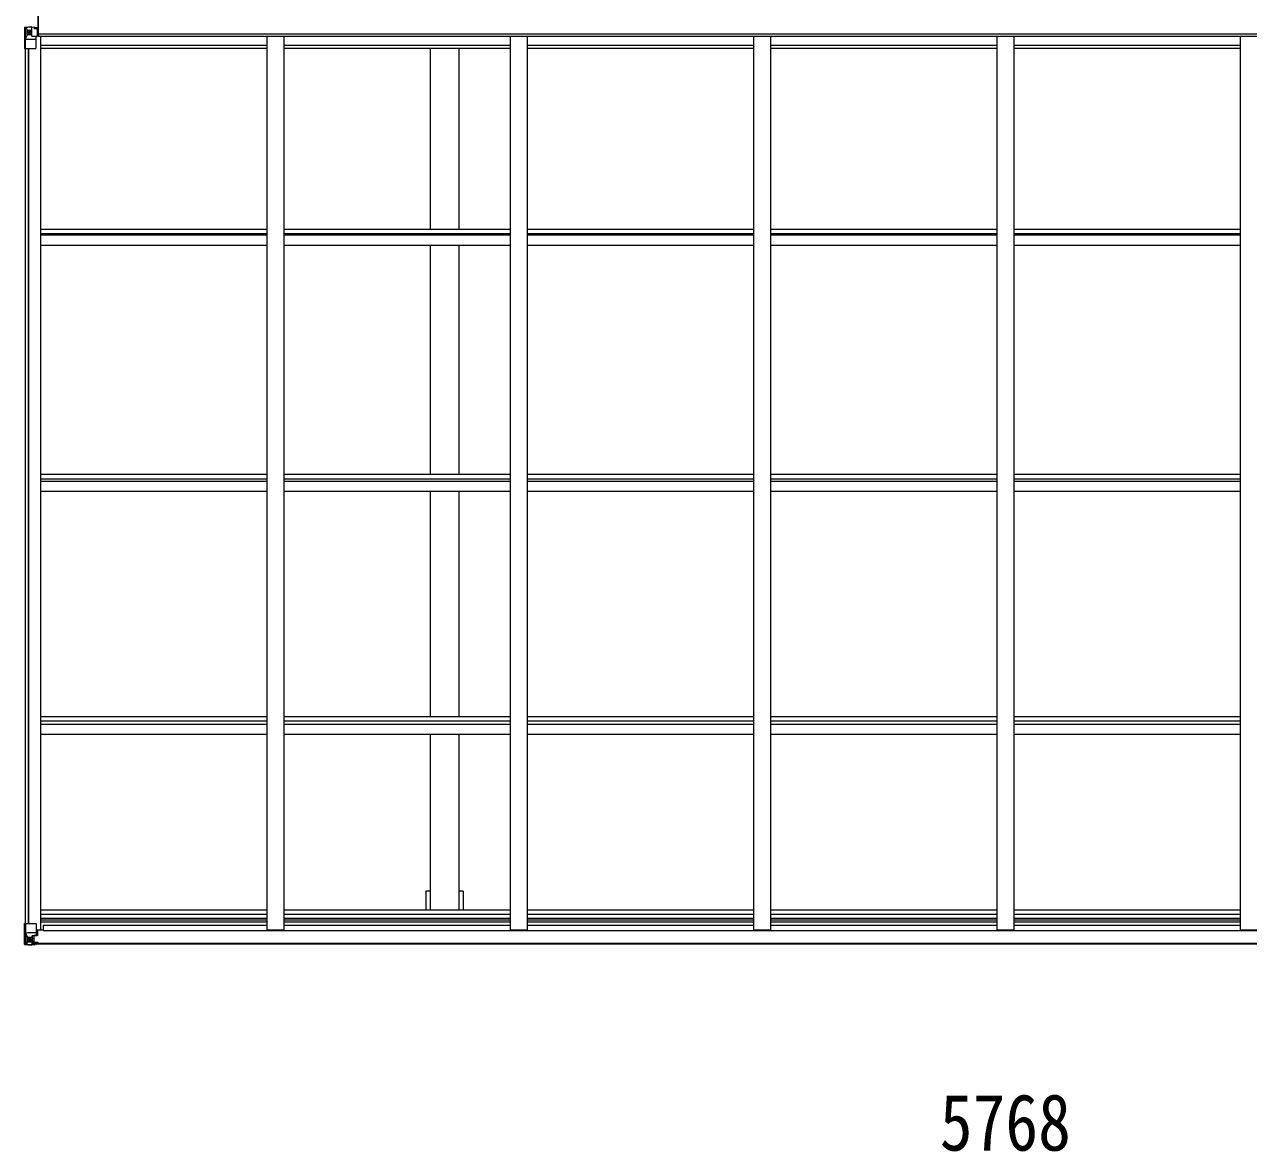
# Model space of a CAD drawing. Units: millimetres at full size; details may follow other scales. Extents: x -9783 to 33754, y -10064 to 6752.
# Drawn here: x 1770 to 5372, y 202 to 3518 of the extents above; entities that cross this region are included whole.
import ezdxf
from ezdxf.enums import TextEntityAlignment as Align

# ---------------------------------------------------------------- set-up
doc = ezdxf.new("R2010")
doc.units = ezdxf.units.MM
doc.header["$LTSCALE"] = 35
for name, color, linetype, lineweight in [('0-1_本体', 4, 'Continuous', 9), ('0-2_部品', 7, 'Continuous', 9), ('0-7_合掌部品', 3, 'Continuous', 9), ('0-A_寸法', 6, 'Continuous', 9)]:
    doc.layers.add(name, color=color, linetype=linetype, lineweight=lineweight)
doc.styles.add('ＭＳ ゴシック', font='')
doc.styles.get('ＭＳ ゴシック').set_extended_font_data('MS Gothic')

msp = doc.modelspace()

# ---------------------------------------------------------------- linework, layer by layer
at = {"layer": '0-1_本体'}
for p, q in [((1798.7, 3509.94), (1809.2, 3509.94)), ((1808.17, 3484.49), (1811.7, 3484.49)), ((7500.7, 3489.88), (1811.7, 3490.16)), ((1811.7, 3486.84), (1811.7, 3483.19)), ((7500.7, 3483.19), (1811.7, 3483.19)), ((1817.2, 3484.49), (1817.2, 854.57)), ((2483.2, 3484.49), (2483.2, 854.57)), ((2533.2, 3484.49), (2533.2, 854.57)), ((3199.2, 3484.49), (3199.2, 854.57)), ((3249.2, 3484.49), (3249.2, 854.57)), ((3915.2, 3484.49), (3915.2, 854.57)), ((3965.2, 3484.49), (3965.2, 854.57)), ((4631.2, 3484.49), (4631.2, 854.57)), ((4681.2, 3484.49), (4681.2, 854.57)), ((5347.2, 3484.49), (5347.2, 854.57)), ((1772.2, 3448.14), (1772.2, 873.04)), ((1781.2, 3448.14), (1781.2, 873.04)), ((1781.9, 3448.14), (1781.9, 873.04)), ((2483.2, 3456.38), (1816.62, 3456.38)), ((2483.2, 3447.25), (1816.89, 3447.25)), ((3199.2, 3456.38), (2533.2, 3456.38)), ((3199.2, 3447.25), (2533.2, 3447.25)), ((2963.7, 3447.25), (2963.7, 2915.33)), ((3048.7, 3447.25), (3048.7, 2915.33)), ((3915.2, 3456.38), (3249.2, 3456.38)), ((3915.2, 3447.25), (3249.2, 3447.25)), ((4631.2, 3456.38), (3965.2, 3456.38)), ((4631.2, 3447.25), (3965.2, 3447.25)), ((5347.2, 3456.38), (4681.2, 3456.38)), ((5347.2, 3447.25), (4681.2, 3447.25)), ((2483.2, 2915.33), (1817.2, 2915.33)), ((2483.2, 2902.32), (1817.2, 2902.32)), ((2483.2, 2898.02), (1817.2, 2898.02)), ((3199.2, 2915.33), (2533.2, 2915.33)), ((3199.2, 2902.32), (2533.2, 2902.32)), ((3199.2, 2898.02), (2533.2, 2898.02)), ((3915.2, 2915.33), (3249.2, 2915.33)), ((3915.2, 2902.32), (3249.2, 2902.32)), ((3915.2, 2898.02), (3249.2, 2898.02)), ((4631.2, 2915.33), (3965.2, 2915.33)), ((4631.2, 2902.32), (3965.2, 2902.32)), ((4631.2, 2898.02), (3965.2, 2898.02)), ((5347.2, 2915.33), (4681.2, 2915.33)), ((5347.2, 2902.32), (4681.2, 2902.32)), ((5347.2, 2898.02), (4681.2, 2898.02)), ((2483.2, 2868.26), (1817.2, 2868.26)), ((3199.2, 2868.26), (2533.2, 2868.26)), ((2963.7, 2868.26), (2963.7, 2193.9)), ((3048.7, 2868.26), (3048.7, 2193.9)), ((3915.2, 2868.26), (3249.2, 2868.26)), ((4631.2, 2868.26), (3965.2, 2868.26)), ((5347.2, 2868.26), (4681.2, 2868.26)), ((2483.2, 2193.9), (1817.2, 2193.9)), ((2483.2, 2180.94), (1817.2, 2180.94)), ((2483.2, 2173.79), (1817.2, 2173.79)), ((3199.2, 2193.9), (2533.2, 2193.9)), ((3199.2, 2180.94), (2533.2, 2180.94)), ((3199.2, 2173.79), (2533.2, 2173.79)), ((3915.2, 2193.9), (3249.2, 2193.9)), ((3915.2, 2180.94), (3249.2, 2180.94)), ((3915.2, 2173.79), (3249.2, 2173.79)), ((4631.2, 2193.9), (3965.2, 2193.9)), ((4631.2, 2180.94), (3965.2, 2180.94)), ((4631.2, 2173.79), (3965.2, 2173.79)), ((5347.2, 2193.9), (4681.2, 2193.9)), ((5347.2, 2180.94), (4681.2, 2180.94)), ((5347.2, 2173.79), (4681.2, 2173.79)), ((2483.2, 2144.35), (1817.2, 2144.35)), ((3199.2, 2144.35), (2533.2, 2144.35)), ((2963.7, 2144.35), (2963.7, 1481.53)), ((3048.7, 2144.35), (3048.7, 1481.53)), ((3915.2, 2144.35), (3249.2, 2144.35)), ((4631.2, 2144.35), (3965.2, 2144.35)), ((5347.2, 2144.35), (4681.2, 2144.35)), ((2483.2, 1481.53), (1817.2, 1481.53)), ((3199.2, 1481.53), (2533.2, 1481.53)), ((3915.2, 1481.53), (3249.2, 1481.53)), ((4631.2, 1481.53), (3965.2, 1481.53)), ((5347.2, 1481.53), (4681.2, 1481.53)), ((2483.2, 1468.69), (1817.2, 1468.69)), ((2483.2, 1458.54), (1817.2, 1458.54)), ((3199.2, 1468.69), (2533.2, 1468.69)), ((3199.2, 1458.54), (2533.2, 1458.54)), ((3915.2, 1468.69), (3249.2, 1468.69)), ((3915.2, 1458.54), (3249.2, 1458.54)), ((4631.2, 1468.69), (3965.2, 1468.69)), ((4631.2, 1458.54), (3965.2, 1458.54)), ((5347.2, 1468.69), (4681.2, 1468.69)), ((5347.2, 1458.54), (4681.2, 1458.54)), ((2483.2, 1429.57), (1817.2, 1429.57)), ((3199.2, 1429.57), (2533.2, 1429.57)), ((2963.7, 1429.57), (2963.7, 912)), ((3048.7, 1429.57), (3048.7, 912)), ((3915.2, 1429.57), (3249.2, 1429.57)), ((4631.2, 1429.57), (3965.2, 1429.57)), ((5347.2, 1429.57), (4681.2, 1429.57)), ((3061.2, 968.27), (3048.7, 968.27)), ((3061.2, 968.27), (3061.2, 912)), ((2483.2, 912), (1817.2, 912)), ((3199.2, 912), (2533.2, 912)), ((3915.2, 912), (3249.2, 912)), ((4631.2, 912), (3965.2, 912)), ((5347.2, 912), (4681.2, 912)), ((2483.2, 899.18), (1817.2, 899.18)), ((2483.2, 887.83), (1817.2, 887.83)), ((1817.2, 884.05), (2483.2, 884.05)), ((2483.2, 876.98), (1817.2, 876.98)), ((1824.7, 867.61), (1824.7, 852.54)), ((2483.2, 867.61), (1824.7, 867.61)), ((3199.2, 899.18), (2533.2, 899.18)), ((3199.2, 887.83), (2533.2, 887.83)), ((2533.2, 884.05), (3199.2, 884.05)), ((3199.2, 876.98), (2533.2, 876.98)), ((3199.2, 867.61), (2533.2, 867.61)), ((3915.2, 899.18), (3249.2, 899.18)), ((3915.2, 887.83), (3249.2, 887.83)), ((3249.2, 884.05), (3915.2, 884.05)), ((3915.2, 876.98), (3249.2, 876.98)), ((3915.2, 867.61), (3249.2, 867.61)), ((4631.2, 899.18), (3965.2, 899.18)), ((4631.2, 887.83), (3965.2, 887.83)), ((3965.2, 884.05), (4631.2, 884.05)), ((4631.2, 876.98), (3965.2, 876.98)), ((4631.2, 867.61), (3965.2, 867.61)), ((5347.2, 899.18), (4681.2, 899.18)), ((5347.2, 887.83), (4681.2, 887.83)), ((4681.2, 884.05), (5347.2, 884.05)), ((5347.2, 876.98), (4681.2, 876.98)), ((5347.2, 867.61), (4681.2, 867.61)), ((1804.2, 854.57), (1817.2, 854.57)), ((1824.7, 852.54), (7487.7, 852.54)), ((2483.2, 854.57), (2533.2, 854.57)), ((3199.2, 854.57), (3249.2, 854.57)), ((3915.2, 854.57), (3965.2, 854.57)), ((4631.2, 854.57), (4681.2, 854.57)), ((5347.2, 854.57), (5397.2, 854.57)), ((7518.71, 814.34), (1793.7, 814.34)), ((7518.7, 812.27), (1793.7, 812.27))]:
    msp.add_line(p, q, dxfattribs=at)
msp.add_lwpolyline([(2963.7, 968.27), (2951.2, 968.27), (2951.2, 912)], dxfattribs=at)
at = {"layer": '0-2_部品'}
for p, q in [((1773.05, 873.04), (1803.2, 873.04)), ((1773.05, 873.04), (1773.05, 812.46)), ((1804.2, 872.04), (1804.2, 838.94)), ((1773.59, 846.16), (1780.2, 846.37)), ((1773.59, 846.16), (1777.74, 834.08)), ((1780.2, 832.84), (1777.87, 832.81)), ((1777.87, 832.81), (1777.87, 819.34)), ((1780.2, 846.37), (1804.2, 846.37)), ((1780.2, 832.84), (1792.2, 832.84)), ((1780.2, 832.84), (1780.2, 832.84)), ((1792.2, 836.14), (1792.2, 810.04)), ((1793.7, 832.84), (1792.2, 832.84)), ((1803.38, 838.69), (1793.03, 837.03)), ((1793.03, 836.4), (1803.38, 838.05)), ((1793.03, 837.03), (1793.03, 836.4)), ((1797.7, 829.25), (1793.7, 829.25)), ((1797.7, 837.15), (1797.7, 817.18)), ((1803.38, 838.05), (1803.38, 838.69)), ((1803.66, 838.13), (1807.7, 838.16)), ((1824.7, 853.77), (1804.2, 853.77)), ((1808.7, 850.04), (1804.2, 850.04)), ((1807.7, 839.9), (1808.7, 839.89)), ((1808.7, 838.17), (1807.7, 838.16)), ((1808.7, 853.77), (1808.7, 838.17)), ((1770.2, 812.33), (1770.2, 812.37)), ((1771.14, 811.38), (1771.14, 811.34)), ((1771.14, 811.33), (1771.14, 811.33)), ((1780.11, 810.95), (1772.19, 811.42)), ((1773.05, 812.39), (1773.05, 812.46)), ((1777.02, 815.83), (1774.28, 812.17)), ((1777.87, 819.34), (1780.2, 819.28)), ((1780.2, 819.29), (1792.2, 819.29)), ((1792.2, 810.16), (1780.2, 810.94)), ((1785.68, 826.48), (1785.68, 827.44)), ((1791.2, 819.29), (1792.2, 819.29)), ((1793.7, 819.29), (1792.2, 819.29)), ((1793.7, 815.75), (1792.2, 815.75)), ((1792.2, 810.93), (1798.7, 810.53)), ((1798.7, 809.64), (1792.2, 810.04)), ((1797.7, 821.04), (1793.7, 821.04)), ((1794.2, 816.11), (1793.7, 816.11)), ((1798.7, 811.46), (1793.7, 811.54)), ((1793.81, 817.41), (1797.7, 817.41)), ((1794.2, 817.2), (1794.2, 817.04)), ((1794.2, 817.04), (1794.2, 817.04)), ((1804.2, 816.95), (1794.2, 817.04)), ((1794.2, 815.08), (1794.2, 817.04)), ((1802.2, 815.11), (1794.2, 815.11)), ((1802.2, 815.08), (1794.2, 815.08)), ((1798.7, 811.46), (1798.7, 812.27)), ((1798.7, 811.04), (1798.7, 811.46)), ((1798.7, 811.04), (1798.7, 810.53)), ((1798.7, 810.53), (1798.7, 809.64)), ((1803.7, 811.84), (1803.7, 812.27)), ((1804, 811.84), (1803.7, 811.84)), ((1804, 811.84), (1805.69, 812.27)), ((1804.2, 816.95), (1804.2, 815.34)), ((1804.2, 815.34), (1809.2, 815.34)), ((1809.2, 814.34), (1809.2, 815.34)), ((1809.2, 815.34), (1810.2, 815.34)), ((1810.2, 817.02), (1810.2, 816.91)), ((1810.2, 815.34), (1810.2, 816.91)), ((1810.2, 815.34), (1810.2, 814.34))]:
    msp.add_line(p, q, dxfattribs=at)
for points in [[(1770.2, 812.37), (1770.2, 873.04), (1773.05, 873.04)], [(1798.7, 811.04), (1793.7, 811.04), (1793.7, 836.51)], [(1807.7, 838.16), (1807.7, 839.9), (1804.2, 839.92)], [(1771.14, 811.33), (1780.2, 810.78), (1792.2, 810.04)], [(1783.76, 825.52), (1782.8, 825.52), (1782.8, 824.56), (1783.76, 824.56)], [(1785.68, 827.44), (1784.72, 827.44), (1784.72, 826.48)], [(1784.72, 823.6), (1784.72, 822.64), (1785.68, 822.64), (1785.68, 823.6)], [(1786.64, 824.56), (1787.6, 824.56), (1787.6, 825.52), (1786.64, 825.52)], [(1809.2, 817.07), (1794.2, 817.2), (1794.2, 817.2)], [(1794.2, 816.11), (1802.2, 816.11), (1802.2, 814.34)], [(1804.2, 816.95), (1804.2, 816.96), (1810.2, 816.91)]]:
    msp.add_lwpolyline(points, dxfattribs=at)
msp.add_circle((1785.2, 825.04), 5.3, dxfattribs=at)
for centre, radius, start, end in [((1803.2, 872.04), 1, 0, 90), ((1793.14, 836.1), 0.937, 96.73234, 177.67791), ((1793.14, 835.47), 0.937, 96.73234, 177.67791), ((1803.27, 839.62), 0.937, 276.73234, 357.67791), ((1803.27, 838.98), 0.937, 276.73234, 357.67791), ((1771.2, 812.37), 0.999, 180.04917, 266.5576), ((1771.2, 812.33), 0.999, 180.04917, 266.5576), ((1771.2, 812.33), 1, 179.99921, 266.49983), ((1772.36, 798.72), 12.7, 84.89689, 90.75534), ((1774.33, 812.33), 1.28, 177.54105, 228.82169), ((1783.76, 826.48), 0.96, 270, 0), ((1783.76, 823.6), 0.96, 0, 90), ((1786.64, 826.48), 0.96, 180, 270), ((1786.64, 823.6), 0.96, 90, 180), ((1794.2, 817.54), 0.5, 179.95536, 269.47105), ((1794.2, 814.61), 0.5, 89.99891, 179.99891), ((1794.2, 814.58), 0.5, 90.00309, 180.00198), ((1794.22, 817.71), 0.513, 178.95293, 268.11972), ((1809.34, 809.38), 7.69, 83.56574, 91.03001)]:
    msp.add_arc(centre, radius, start, end, dxfattribs=at)
for centre, major_axis, ratio, start_param, end_param in [((1774.31, 843.81), (0.85, -2.32), 0.403757, 3.0087805, 3.9744392), ((1776.47, 832.79), (0, -3), 0.468246, 1.5772882, 2.0127935), ((1773.14, 811.25), (2, -0.12), 0.060933, 2.0712557, 3.1453404), ((1972.14, 799.02), (201, -12.36), 0.060933, 3.1453404, 3.145839), ((1773.33, 814.35), (-0.02, -3), 0.466854, 0.125683, 0.7596956), ((1775, 819.42), (0.03, -5), 0.573921, 0.7672717, 1.551125), ((1698.46, 819.29), (81.75, 0), 0.061163, 6.2824128, 6.2831853)]:
    msp.add_ellipse(centre, major_axis=major_axis, ratio=ratio, start_param=start_param, end_param=end_param, dxfattribs=at)
at = {"layer": '0-7_合掌部品'}
for p, q in [((1770.2, 3508.85), (1770.2, 3448.14)), ((1771.14, 3509.81), (1771.14, 3509.85)), ((1780.11, 3510.23), (1772.19, 3509.76)), ((1773.05, 3508.79), (1773.05, 3508.72)), ((1773.05, 3448.14), (1773.05, 3508.72)), ((1777.02, 3505.35), (1774.28, 3509.02)), ((1777.87, 3501.84), (1780.2, 3501.9)), ((1777.87, 3488.37), (1777.87, 3501.84)), ((1792.2, 3511.02), (1780.2, 3510.24)), ((1780.2, 3501.9), (1792.2, 3501.9)), ((1784.72, 3494.7), (1784.72, 3493.74)), ((1792.2, 3484.35), (1792.2, 3511.14)), ((1798.7, 3511.54), (1798.7, 3505.59)), ((1807.7, 3506.16), (1798.7, 3506.22)), ((1808.7, 3485.29), (1808.7, 3505.45)), ((1773.59, 3475.02), (1777.74, 3487.11)), ((1773.59, 3475.02), (1780.2, 3474.81)), ((1780.2, 3488.34), (1777.87, 3488.37)), ((1780.2, 3488.34), (1780.2, 3488.34)), ((1792.2, 3488.34), (1780.2, 3488.34)), ((1780.2, 3474.81), (1804.2, 3474.81)), ((1792.2, 3484.35), (1798.7, 3484.35)), ((1793.03, 3484.15), (1793.03, 3484.35)), ((1803.38, 3482.5), (1793.03, 3484.15)), ((1795.73, 3484.35), (1803.38, 3483.13)), ((1798.7, 3484.35), (1807.7, 3484.38)), ((1803.38, 3483.13), (1803.38, 3482.5)), ((1804.2, 3449.14), (1804.2, 3482.24)), ((1770.2, 3448.14), (1803.2, 3448.14))]:
    msp.add_line(p, q, dxfattribs=at)
msp.add_lwpolyline([(1810.7, 3486.82), (1810.7, 3549.82), (1809.2, 3549.82), (1809.2, 3486.82)], close=True, dxfattribs=at)
for points in [[(1810.7, 3486.82), (1811.7, 3486.82), (1811.7, 3549.82), (1810.7, 3549.82)], [(1771.14, 3509.85), (1780.2, 3510.4), (1798.7, 3511.54)], [(1783.76, 3496.62), (1782.8, 3496.62), (1782.8, 3495.66), (1783.76, 3495.66)], [(1785.68, 3497.58), (1785.68, 3498.54), (1784.72, 3498.54), (1784.72, 3497.58)], [(1784.72, 3493.74), (1785.68, 3493.74), (1785.68, 3494.7)], [(1786.64, 3495.66), (1787.6, 3495.66), (1787.6, 3496.62), (1786.64, 3496.62)], [(1808.7, 3505.45), (1808.69, 3505.56), (1798.7, 3505.59)]]:
    msp.add_lwpolyline(points, dxfattribs=at)
msp.add_circle((1785.2, 3496.14), 5.3, dxfattribs=at)
for centre, radius, start, end in [((1771.2, 3508.85), 0.999, 93.4424, 179.95083), ((1771.2, 3508.85), 1, 93.50017, 180.00079), ((1771.2, 3508.81), 0.999, 93.4424, 179.95083), ((1772.36, 3522.46), 12.7, 269.24466, 275.10311), ((1774.33, 3508.85), 1.28, 131.17831, 182.45895), ((1783.76, 3497.58), 0.96, 270, 0), ((1783.76, 3494.7), 0.96, 0, 90), ((1786.64, 3497.58), 0.96, 180, 270), ((1786.64, 3494.7), 0.96, 90, 180), ((1793.14, 3485.08), 0.937, 230.93398, 263.26766), ((1803.27, 3482.2), 0.937, 2.32209, 83.26766), ((1803.27, 3481.56), 0.937, 2.32209, 83.26766), ((1803.2, 3449.14), 1, 270, 0)]:
    msp.add_arc(centre, radius, start, end, dxfattribs=at)
for centre, major_axis, ratio, start_param, end_param in [((1972.14, 3522.16), (201, 12.36), 0.060933, 3.1373463, 3.1378449), ((1773.14, 3509.93), (2, 0.12), 0.060933, 3.1378449, 4.2119296), ((1773.33, 3506.83), (-0.02, 3), 0.466854, 5.5234897, 6.1575023), ((1775, 3501.76), (0.03, 5), 0.573921, 4.7320603, 5.5159136), ((1698.46, 3501.9), (81.75, 0), 0.061163, 0, 0.0007725), ((1807.7, 3505.46), (1, -0.012), 0.707053, 0.1587743, 1.5795216), ((1774.31, 3477.37), (0.85, 2.32), 0.403757, 2.3087461, 3.2744049), ((1776.47, 3488.39), (0, 3), 0.468246, 4.2703918, 4.7058971), ((1807.7, 3485.29), (1, 0.021), 0.906239, 4.6936843, 6.2644806)]:
    msp.add_ellipse(centre, major_axis=major_axis, ratio=ratio, start_param=start_param, end_param=end_param, dxfattribs=at)

# ---------------------------------------------------------------- texts
at = {"layer": '0-A_寸法', "color": 7, "style": 'ＭＳ ゴシック', "width": 0.85}
msp.add_text('5768', height=166.8, dxfattribs=at).set_placement((4463.7, 154.96), align=Align.BOTTOM_LEFT)

doc.saveas('drawing.dxf')
